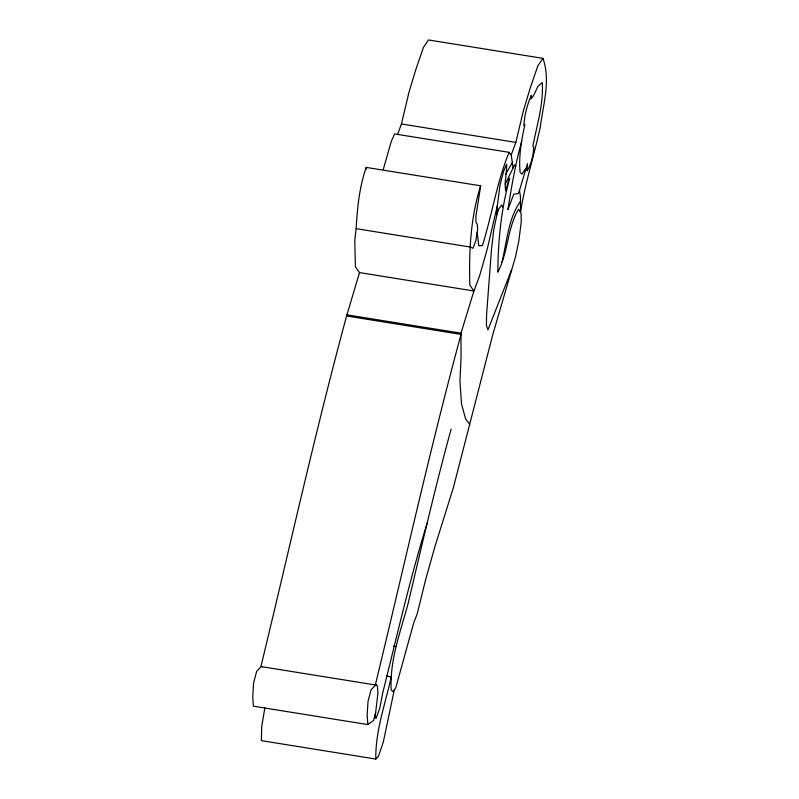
<?xml version="1.0" encoding="UTF-8"?>
<svg xmlns="http://www.w3.org/2000/svg" width="799" height="799" viewBox="0 0 799 799"><rect width="100%" height="100%" fill="white"/><g stroke="black" fill="none" stroke-linecap="round" stroke-linejoin="round"><path stroke-width="1.2" d="M511.68 269.573L487.939 329.877L486.431 325.333L486.561 315.046L491.455 249.628L493.772 229.703L496.928 214.621L497.308 205.862L500.074 184.639L503.54 171.525L506.556 164.274C507.115 173.123 503.959 181.932 505.727 190.921L508.983 178.586L509.772 178.187C501.163 208.779 498.097 240.399 497.807 272.209C508.164 252.384 507.235 228.454 518.521 209.228L521.128 213.403L521.228 222.292L518.851 240.729L515.615 256.409L492.873 334.272L453.293 487.939L434.946 546.486L425.477 580.254L417.208 613.852L413.812 622.541L395.755 687.819L392.898 691.674L391.16 689.827C389.632 660.354 400.409 631.879 408.019 603.874C421.832 545.487 435.225 486.981 451.115 429.123M397.662 134.262L401.428 123.985L408.958 92.304L415.79 69.653L423.42 47.441L428.504 39.95L542.93 58.357C550.881 80.489 543.12 104.689 540.284 127.141C534.092 155.535 525.093 183.291 520.519 212.035L520.439 196.314L519.45 190.552L527.48 163.625L527.04 170.916C531.335 164.025 533.462 155.056 533.752 146.866L532.833 146.267C536.848 125.203 543.67 104.19 542.251 82.527L537.977 86.322L533.382 95.85L530.955 98.916L531.345 95.341C527.18 104.679 524.434 115.336 523.924 125.533L524.843 124.734C521.447 140.274 518.581 156.384 520.099 172.304L521.977 174.122L525.452 168.859M356.134 228.664C357.343 208.04 359.3 186.996 366.232 167.41L480.658 185.807L475.894 216.399L475.984 222.352L477.263 224.259L477.632 229.563L475.834 240.799L472.978 248.329L470.561 247.071L356.134 228.664L354.776 240.429L355.395 266.746L359.5 272.589L473.927 290.996L479.67 275.615L487.31 248.789L497.308 205.862M365.962 169.588L366.232 167.41M264.859 707.814L261.702 726.691L261.383 740.643L375.81 759.05L378.366 756.403L383.32 741.991L394.326 689.747M502.032 261.892C506.856 241.857 508.174 219.036 520.129 201.817M519.45 190.552L518.241 193.588L513.807 194.157L507.924 209.618C511.57 186.477 515.385 163.705 521.767 141.143M513.088 168L511.25 154.956L515.854 142.392L523.385 110.711L530.216 88.06L537.847 65.838L542.93 58.357M375.64 712.508L373.523 720.498L367.82 724.583L253.393 706.176L252.734 696.618L253.593 682.995L256.649 671.42L260.774 666.995L262.002 666.736L376.429 685.143L375.2 685.402L371.076 689.827L368.019 701.402L367.16 715.025L367.82 724.583M383.24 169.538L391.28 141.403L394.646 133.932L509.073 152.339L511.25 154.956M359.5 272.589L346.606 315.985C315.146 431.899 289.388 549.283 261.033 665.996L262.002 666.736M469.722 424.179L465.637 419.016L461.532 404.094L459.954 381.273L461.043 357.622L460.983 333.193L473.927 290.996L469.822 285.153C468.953 251.925 470.441 217.678 480.658 185.807M496.928 214.621L498.796 208.809L501.812 204.894L502.571 207.141M427.105 523.395C409.797 579.045 396.973 636.064 382.801 692.613L379.785 708.094L376.089 718.331L375.001 717.862L377.917 693.312L377.398 685.882L375.46 684.403C403.815 567.689 429.572 450.306 461.033 334.391L346.606 315.985M509.073 152.339C496.838 182.272 492.014 214.691 482.456 245.523L478.761 245.812L477.193 232.309M505.248 184.02L514.636 164.814L515.814 166.472M505.687 174.142L512.678 162.067M401.428 123.985L515.854 142.392M346.556 314.786L460.983 333.193M393.398 646.111L395.855 646.511M386.326 676.074L391.25 676.873C385.318 703.949 375.3 730.995 375.81 759.05"/></g></svg>
